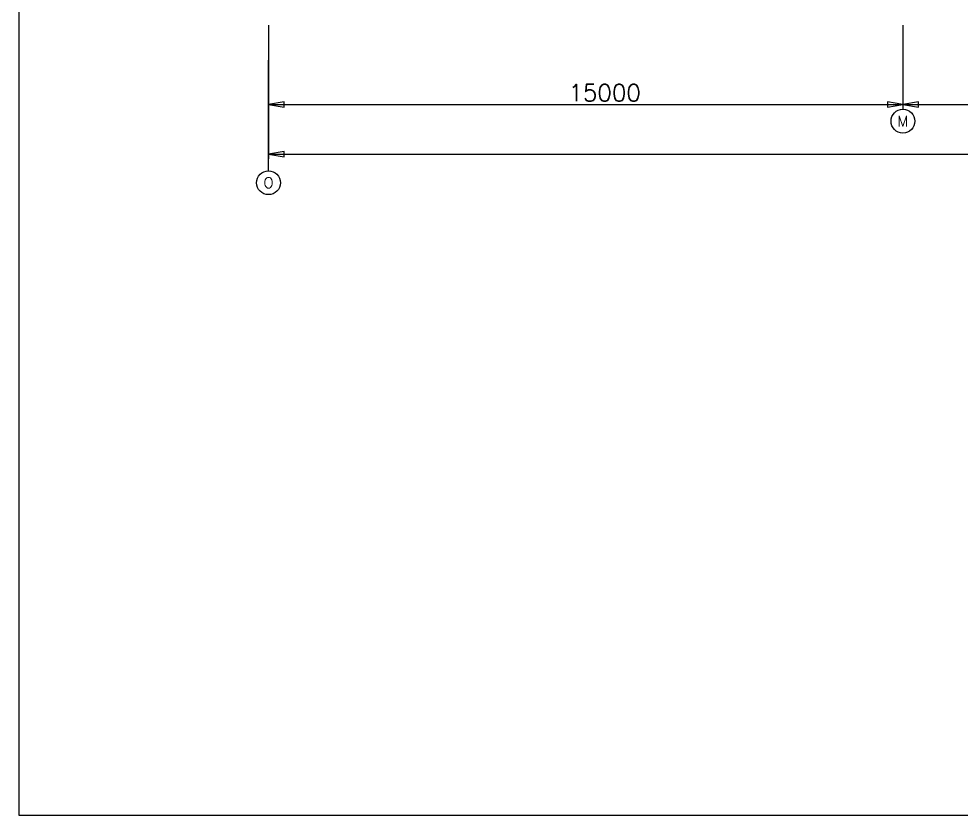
# Model space of a CAD drawing. Header units: millimetres. Extents: x 68421 to 1479662, y -51504 to 144751.
# Drawn here: x 1146465 to 1168744, y 40685 to 59515 of the extents above; entities that cross this region are included whole.
import ezdxf
from ezdxf.enums import TextEntityAlignment as Align

# ---------------------------------------------------------------- set-up
doc = ezdxf.new("R2010")
doc.units = ezdxf.units.MM
doc.header["$LTSCALE"] = 0.35
doc.header["$MEASUREMENT"] = 0
doc.linetypes.add('CONTIN', pattern=[0, 0, 0])
doc.layers.get('0').update_dxf_attribs({"linetype": 'CONTIN'})
for name, color, linetype in [('11', 7, 'CONTIN'), ('12', 6, 'CONTIN'), ('13', 1, 'CONTIN'), ('2', 6, 'CONTIN'), ('22', 7, 'CONTIN')]:
    doc.layers.add(name, color=color, linetype=linetype)
doc.styles.add('SIMPLEX', font='simplex.shx', dxfattribs={"width": 0.8})

# ---------------------------------------------------------------- blocks, each defined once
blk = doc.blocks.new('ARROWF')
for p, q in [((0, 0), (-366, 61)), ((-366, 61), (-366, -61)), ((-366, -61), (0, 0))]:
    blk.add_line(p, q)

msp = doc.modelspace()

# ---------------------------------------------------------------- linework, layer by layer
at = {"layer": '12'}
for p, q in [((1152368.23389, 59366.84249), (1152368.23389, 58427.9522)), ((1152368.23389, 59366.84249), (1152368.23389, 57376.3952)), ((1167368.23389, 59366.84249), (1167368.23389, 58427.9522)), ((1152368.23389, 59132.11996), (1152368.23389, 56202.7829)), ((1152368.23389, 55921.1152), (1152368.23389, 58540.6191)), ((1167368.23389, 58427.9522), (1167368.23389, 57376.3952)), ((1167368.23389, 58427.9522), (1167368.23389, 57376.3952))]:
    msp.add_line(p, q, dxfattribs=at)
at = {"layer": '13'}
for centre in [(1167368.23389, 57094.7282), (1152368.23389, 55639.4482)]:
    msp.add_circle(centre, 281.66708, dxfattribs=at)
at = {"layer": '2'}
for p, q in [((1152368.23389, 57489.062), (1167368.23389, 57489.062)), ((1167368.23389, 57489.062), (1182368.23389, 57489.062)), ((1152368.23389, 56315.4497), (1197368.23389, 56315.4497))]:
    msp.add_line(p, q, dxfattribs=at)
at = {"layer": '22'}
for p, q in [((1146465, 80606), (1146465, 40684.6836)), ((1146465, 40684.6836), (1202919.3789, 40684.6836))]:
    msp.add_line(p, q, dxfattribs=at)

# ---------------------------------------------------------------- block references
at = {"layer": '2', "rotation": 180}
for p in [(1152368.23389, 57489.062), (1167368.23389, 57489.062), (1152368.23389, 56315.4497)]:
    msp.add_blockref('ARROWF', p, dxfattribs=at)
at = {"layer": '2'}
msp.add_blockref('ARROWF', (1167368.23389, 57489.062), dxfattribs=at)

# ---------------------------------------------------------------- texts
at = {"layer": '11', "style": 'SIMPLEX'}
msp.add_text('15000', height=400, dxfattribs=at).set_placement((1159457.46924, 57567.3027))
at = {"layer": '13', "style": 'SIMPLEX'}
for s, p in [('M', (1167368.23389, 57094.7282)), ('O', (1152368.23389, 55639.4482))]:
    msp.add_text(s, height=253.50037, dxfattribs=at).set_placement(p, align=Align.MIDDLE_CENTER)

doc.saveas('drawing.dxf')
